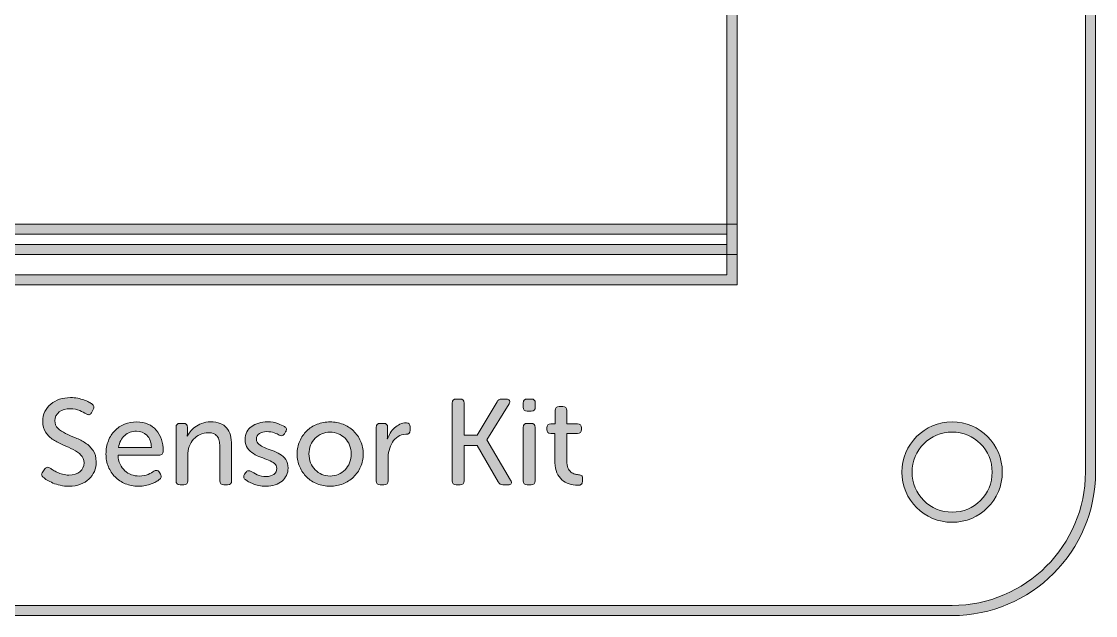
# Model space of a CAD drawing. Header units: inches. Extents: x 2.1 to 77.9, y -73.2 to -6.8.
# Drawn here: x 40.43 to 77.88, y -73.19 to -52.48 of the extents above; entities that cross this region are included whole.
import ezdxf

# ---------------------------------------------------------------- set-up
doc = ezdxf.new("R2010")
doc.units = ezdxf.units.IN
doc.header["$MEASUREMENT"] = 0
doc.layers.add('Calque 1', color=7, linetype='Continuous')

# ---------------------------------------------------------------- blocks, each defined once
blk = doc.blocks.new('block 2')
at = {"layer": 'Calque 1'}
h = blk.add_hatch(color=7, dxfattribs=at)
h.dxf.hatch_style = 2
h.paths.add_polyline_path([(65.382, -32.43), (14.618, -32.43), (14.618, -60.607), (65.382, -60.607)])
h.paths.add_polyline_path([(65.029, -32.782), (65.029, -60.254), (14.971, -60.254), (14.971, -32.782)])
at = {"layer": 'Calque 1', "lineweight": 0}
for points in [[(65.382, -32.43), (14.618, -32.43), (14.618, -60.607), (65.382, -60.607), (65.382, -32.43), (65.382, -32.43)], [(65.029, -32.782), (65.029, -60.254), (14.971, -60.254), (14.971, -32.782), (65.029, -32.782)]]:
    blk.add_lwpolyline(points, dxfattribs=at)
blk = doc.blocks.new('block 13')
at = {"layer": 'Calque 1'}
h = blk.add_hatch(color=7, dxfattribs=at)
h.dxf.hatch_style = 2
edge = h.paths.add_edge_path()
edge.add_spline(control_points=[(42.142, -65.594), (42.006, -65.594), (41.88, -65.614), (41.761, -65.653), (41.643, -65.692), (41.539, -65.748), (41.452, -65.82), (41.365, -65.892), (41.296, -65.979), (41.247, -66.08), (41.197, -66.182), (41.173, -66.296), (41.173, -66.424), (41.173, -66.579), (41.208, -66.707), (41.278, -66.809), (41.349, -66.91), (41.438, -66.996), (41.545, -67.065), (41.652, -67.134), (41.768, -67.195), (41.892, -67.247), (42.016, -67.299), (42.132, -67.353), (42.239, -67.408), (42.346, -67.463), (42.435, -67.526), (42.506, -67.596), (42.577, -67.666), (42.612, -67.757), (42.612, -67.867), (42.612, -67.997), (42.564, -68.101), (42.47, -68.178), (42.375, -68.256), (42.248, -68.295), (42.087, -68.295), (42.008, -68.295), (41.934, -68.285), (41.867, -68.267), (41.799, -68.249), (41.738, -68.227), (41.683, -68.202), (41.628, -68.176), (41.579, -68.15), (41.536, -68.123), (41.494, -68.096), (41.46, -68.073), (41.435, -68.053), (41.402, -68.033), (41.372, -68.023), (41.345, -68.023), (41.307, -68.023), (41.274, -68.041), (41.244, -68.079), (41.244, -68.079), (41.173, -68.18), (41.173, -68.18), (41.141, -68.223), (41.13, -68.259), (41.137, -68.29), (41.143, -68.321), (41.161, -68.35), (41.19, -68.375), (41.223, -68.403), (41.269, -68.435), (41.327, -68.47), (41.385, -68.505), (41.452, -68.539), (41.528, -68.572), (41.604, -68.604), (41.69, -68.631), (41.784, -68.652), (41.879, -68.673), (41.98, -68.684), (42.087, -68.684), (42.237, -68.684), (42.37, -68.661), (42.487, -68.616), (42.604, -68.571), (42.704, -68.511), (42.785, -68.434), (42.867, -68.358), (42.929, -68.268), (42.972, -68.165), (43.014, -68.062), (43.035, -67.952), (43.035, -67.833), (43.035, -67.672), (43, -67.54), (42.929, -67.437), (42.859, -67.334), (42.77, -67.248), (42.663, -67.177), (42.556, -67.106), (42.44, -67.046), (42.315, -66.997), (42.191, -66.948), (42.076, -66.897), (41.969, -66.844), (41.861, -66.792), (41.772, -66.733), (41.702, -66.665), (41.631, -66.597), (41.596, -66.51), (41.596, -66.402), (41.596, -66.273), (41.647, -66.17), (41.748, -66.095), (41.85, -66.02), (41.978, -65.983), (42.134, -65.983), (42.261, -65.983), (42.37, -66.004), (42.461, -66.045), (42.553, -66.086), (42.627, -66.123), (42.684, -66.157), (42.718, -66.178), (42.751, -66.189), (42.782, -66.189), (42.784, -66.189), (42.786, -66.189), (42.787, -66.189), (42.82, -66.187), (42.849, -66.164), (42.874, -66.119), (42.874, -66.119), (42.933, -66.013), (42.933, -66.013), (42.973, -65.934), (42.959, -65.87), (42.891, -65.822), (42.863, -65.8), (42.825, -65.775), (42.777, -65.748), (42.729, -65.721), (42.673, -65.697), (42.608, -65.674), (42.543, -65.651), (42.471, -65.633), (42.392, -65.617), (42.313, -65.602), (42.229, -65.594), (42.142, -65.594), (42.142, -65.594), (42.142, -65.594), (42.142, -65.594)], knot_values=[0, 0, 0, 0, 1, 1, 1, 2, 2, 2, 3, 3, 3, 4, 4, 4, 5, 5, 5, 6, 6, 6, 7, 7, 7, 8, 8, 8, 9, 9, 9, 10, 10, 10, 11, 11, 11, 12, 12, 12, 13, 13, 13, 14, 14, 14, 15, 15, 15, 16, 16, 16, 17, 17, 17, 18, 18, 18, 19, 19, 19, 20, 20, 20, 21, 21, 21, 22, 22, 22, 23, 23, 23, 24, 24, 24, 25, 25, 25, 26, 26, 26, 27, 27, 27, 28, 28, 28, 29, 29, 29, 30, 30, 30, 31, 31, 31, 32, 32, 32, 33, 33, 33, 34, 34, 34, 35, 35, 35, 36, 36, 36, 37, 37, 37, 38, 38, 38, 39, 39, 39, 40, 40, 40, 41, 41, 41, 42, 42, 42, 43, 43, 43, 44, 44, 44, 45, 45, 45, 46, 46, 46, 47, 47, 47, 48, 48, 48, 49, 49, 49, 49], degree=3, periodic=1)
at = {"layer": 'Calque 1', "lineweight": 0}
blk.add_open_spline([(42.142, -65.594), (42.006, -65.594), (41.88, -65.614), (41.761, -65.653), (41.643, -65.692), (41.539, -65.748), (41.452, -65.82), (41.365, -65.892), (41.296, -65.979), (41.247, -66.08), (41.197, -66.182), (41.173, -66.296), (41.173, -66.424), (41.173, -66.579), (41.208, -66.707), (41.278, -66.809), (41.349, -66.91), (41.438, -66.996), (41.545, -67.065), (41.652, -67.134), (41.768, -67.195), (41.892, -67.247), (42.016, -67.299), (42.132, -67.353), (42.239, -67.408), (42.346, -67.463), (42.435, -67.526), (42.506, -67.596), (42.577, -67.666), (42.612, -67.757), (42.612, -67.867), (42.612, -67.997), (42.564, -68.101), (42.47, -68.178), (42.375, -68.256), (42.248, -68.295), (42.087, -68.295), (42.008, -68.295), (41.934, -68.285), (41.867, -68.267), (41.799, -68.249), (41.738, -68.227), (41.683, -68.202), (41.628, -68.176), (41.579, -68.15), (41.536, -68.123), (41.494, -68.096), (41.46, -68.073), (41.435, -68.053), (41.402, -68.033), (41.372, -68.023), (41.345, -68.023), (41.307, -68.023), (41.274, -68.041), (41.244, -68.079), (41.244, -68.079), (41.173, -68.18), (41.173, -68.18), (41.141, -68.223), (41.13, -68.259), (41.137, -68.29), (41.143, -68.321), (41.161, -68.35), (41.19, -68.375), (41.223, -68.403), (41.269, -68.435), (41.327, -68.47), (41.385, -68.505), (41.452, -68.539), (41.528, -68.572), (41.604, -68.604), (41.69, -68.631), (41.784, -68.652), (41.879, -68.673), (41.98, -68.684), (42.087, -68.684), (42.237, -68.684), (42.37, -68.661), (42.487, -68.616), (42.604, -68.571), (42.704, -68.511), (42.785, -68.434), (42.867, -68.358), (42.929, -68.268), (42.972, -68.165), (43.014, -68.062), (43.035, -67.952), (43.035, -67.833), (43.035, -67.672), (43, -67.54), (42.929, -67.437), (42.859, -67.334), (42.77, -67.248), (42.663, -67.177), (42.556, -67.106), (42.44, -67.046), (42.315, -66.997), (42.191, -66.948), (42.076, -66.897), (41.969, -66.844), (41.861, -66.792), (41.772, -66.733), (41.702, -66.665), (41.631, -66.597), (41.596, -66.51), (41.596, -66.402), (41.596, -66.273), (41.647, -66.17), (41.748, -66.095), (41.85, -66.02), (41.978, -65.983), (42.134, -65.983), (42.261, -65.983), (42.37, -66.004), (42.461, -66.045), (42.553, -66.086), (42.627, -66.123), (42.684, -66.157), (42.718, -66.178), (42.751, -66.189), (42.782, -66.189), (42.784, -66.189), (42.786, -66.189), (42.787, -66.189), (42.82, -66.187), (42.849, -66.164), (42.874, -66.119), (42.874, -66.119), (42.933, -66.013), (42.933, -66.013), (42.973, -65.934), (42.959, -65.87), (42.891, -65.822), (42.863, -65.8), (42.825, -65.775), (42.777, -65.748), (42.729, -65.721), (42.673, -65.697), (42.608, -65.674), (42.543, -65.651), (42.471, -65.633), (42.392, -65.617), (42.313, -65.602), (42.229, -65.594), (42.142, -65.594), (42.142, -65.594), (42.142, -65.594), (42.142, -65.594)], degree=3, knots=[0, 0, 0, 0, 1, 1, 1, 2, 2, 2, 3, 3, 3, 4, 4, 4, 5, 5, 5, 6, 6, 6, 7, 7, 7, 8, 8, 8, 9, 9, 9, 10, 10, 10, 11, 11, 11, 12, 12, 12, 13, 13, 13, 14, 14, 14, 15, 15, 15, 16, 16, 16, 17, 17, 17, 18, 18, 18, 19, 19, 19, 20, 20, 20, 21, 21, 21, 22, 22, 22, 23, 23, 23, 24, 24, 24, 25, 25, 25, 26, 26, 26, 27, 27, 27, 28, 28, 28, 29, 29, 29, 30, 30, 30, 31, 31, 31, 32, 32, 32, 33, 33, 33, 34, 34, 34, 35, 35, 35, 36, 36, 36, 37, 37, 37, 38, 38, 38, 39, 39, 39, 40, 40, 40, 41, 41, 41, 42, 42, 42, 43, 43, 43, 44, 44, 44, 45, 45, 45, 46, 46, 46, 47, 47, 47, 48, 48, 48, 49, 49, 49, 49], dxfattribs=at)
blk = doc.blocks.new('block 14')
at = {"layer": 'Calque 1'}
h = blk.add_hatch(color=7, dxfattribs=at)
h.dxf.hatch_style = 2
edge = h.paths.add_edge_path()
edge.add_spline(control_points=[(44.449, -66.44), (44.297, -66.44), (44.155, -66.467), (44.024, -66.521), (43.893, -66.574), (43.78, -66.65), (43.685, -66.747), (43.59, -66.844), (43.516, -66.962), (43.461, -67.101), (43.406, -67.239), (43.378, -67.393), (43.378, -67.562), (43.378, -67.72), (43.406, -67.868), (43.461, -68.004), (43.516, -68.142), (43.594, -68.26), (43.693, -68.36), (43.794, -68.46), (43.913, -68.539), (44.051, -68.597), (44.19, -68.655), (44.344, -68.684), (44.513, -68.684), (44.597, -68.684), (44.677, -68.676), (44.752, -68.661), (44.827, -68.645), (44.894, -68.626), (44.955, -68.604), (45.016, -68.581), (45.07, -68.556), (45.118, -68.529), (45.166, -68.503), (45.206, -68.478), (45.237, -68.455), (45.273, -68.433), (45.295, -68.405), (45.302, -68.373), (45.309, -68.34), (45.302, -68.306), (45.279, -68.269), (45.279, -68.269), (45.241, -68.206), (45.241, -68.206), (45.214, -68.158), (45.179, -68.134), (45.136, -68.134), (45.11, -68.134), (45.082, -68.142), (45.05, -68.159), (45.002, -68.196), (44.935, -68.233), (44.847, -68.271), (44.76, -68.309), (44.657, -68.328), (44.538, -68.328), (44.442, -68.328), (44.351, -68.313), (44.265, -68.282), (44.179, -68.251), (44.102, -68.204), (44.035, -68.142), (43.967, -68.08), (43.912, -68.004), (43.869, -67.914), (43.827, -67.823), (43.803, -67.72), (43.797, -67.604), (43.797, -67.604), (45.228, -67.604), (45.228, -67.604), (45.271, -67.604), (45.305, -67.59), (45.332, -67.562), (45.359, -67.534), (45.372, -67.5), (45.372, -67.46), (45.372, -67.311), (45.352, -67.174), (45.311, -67.05), (45.27, -66.926), (45.211, -66.819), (45.133, -66.728), (45.055, -66.638), (44.958, -66.567), (44.843, -66.517), (44.727, -66.466), (44.596, -66.44), (44.449, -66.44), (44.449, -66.44), (44.449, -66.44), (44.449, -66.44)], knot_values=[0, 0, 0, 0, 1, 1, 1, 2, 2, 2, 3, 3, 3, 4, 4, 4, 5, 5, 5, 6, 6, 6, 7, 7, 7, 8, 8, 8, 9, 9, 9, 10, 10, 10, 11, 11, 11, 12, 12, 12, 13, 13, 13, 14, 14, 14, 15, 15, 15, 16, 16, 16, 17, 17, 17, 18, 18, 18, 19, 19, 19, 20, 20, 20, 21, 21, 21, 22, 22, 22, 23, 23, 23, 24, 24, 24, 25, 25, 25, 26, 26, 26, 27, 27, 27, 28, 28, 28, 29, 29, 29, 30, 30, 30, 31, 31, 31, 31], degree=3, periodic=1)
edge = h.paths.add_edge_path()
edge.add_spline(control_points=[(43.814, -67.334), (43.845, -67.153), (43.918, -67.013), (44.032, -66.912), (44.146, -66.812), (44.283, -66.762), (44.441, -66.762), (44.582, -66.762), (44.703, -66.81), (44.803, -66.906), (44.903, -67.002), (44.956, -67.145), (44.962, -67.334), (44.962, -67.334), (43.814, -67.334), (43.814, -67.334), (43.814, -67.334), (43.814, -67.334), (43.814, -67.334)], knot_values=[0, 0, 0, 0, 1, 1, 1, 2, 2, 2, 3, 3, 3, 4, 4, 4, 5, 5, 5, 6, 6, 6, 6], degree=3, periodic=1)
at = {"layer": 'Calque 1', "lineweight": 0}
for points, knots in [([(44.449, -66.44), (44.297, -66.44), (44.155, -66.467), (44.024, -66.521), (43.893, -66.574), (43.78, -66.65), (43.685, -66.747), (43.59, -66.844), (43.516, -66.962), (43.461, -67.101), (43.406, -67.239), (43.378, -67.393), (43.378, -67.562), (43.378, -67.72), (43.406, -67.868), (43.461, -68.004), (43.516, -68.142), (43.594, -68.26), (43.693, -68.36), (43.794, -68.46), (43.913, -68.539), (44.051, -68.597), (44.19, -68.655), (44.344, -68.684), (44.513, -68.684), (44.597, -68.684), (44.677, -68.676), (44.752, -68.661), (44.827, -68.645), (44.894, -68.626), (44.955, -68.604), (45.016, -68.581), (45.07, -68.556), (45.118, -68.529), (45.166, -68.503), (45.206, -68.478), (45.237, -68.455), (45.273, -68.433), (45.295, -68.405), (45.302, -68.373), (45.309, -68.34), (45.302, -68.306), (45.279, -68.269), (45.279, -68.269), (45.241, -68.206), (45.241, -68.206), (45.214, -68.158), (45.179, -68.134), (45.136, -68.134), (45.11, -68.134), (45.082, -68.142), (45.05, -68.159), (45.002, -68.196), (44.935, -68.233), (44.847, -68.271), (44.76, -68.309), (44.657, -68.328), (44.538, -68.328), (44.442, -68.328), (44.351, -68.313), (44.265, -68.282), (44.179, -68.251), (44.102, -68.204), (44.035, -68.142), (43.967, -68.08), (43.912, -68.004), (43.869, -67.914), (43.827, -67.823), (43.803, -67.72), (43.797, -67.604), (43.797, -67.604), (45.228, -67.604), (45.228, -67.604), (45.271, -67.604), (45.305, -67.59), (45.332, -67.562), (45.359, -67.534), (45.372, -67.5), (45.372, -67.46), (45.372, -67.311), (45.352, -67.174), (45.311, -67.05), (45.27, -66.926), (45.211, -66.819), (45.133, -66.728), (45.055, -66.638), (44.958, -66.567), (44.843, -66.517), (44.727, -66.466), (44.596, -66.44), (44.449, -66.44), (44.449, -66.44), (44.449, -66.44), (44.449, -66.44)], [0, 0, 0, 0, 1, 1, 1, 2, 2, 2, 3, 3, 3, 4, 4, 4, 5, 5, 5, 6, 6, 6, 7, 7, 7, 8, 8, 8, 9, 9, 9, 10, 10, 10, 11, 11, 11, 12, 12, 12, 13, 13, 13, 14, 14, 14, 15, 15, 15, 16, 16, 16, 17, 17, 17, 18, 18, 18, 19, 19, 19, 20, 20, 20, 21, 21, 21, 22, 22, 22, 23, 23, 23, 24, 24, 24, 25, 25, 25, 26, 26, 26, 27, 27, 27, 28, 28, 28, 29, 29, 29, 30, 30, 30, 31, 31, 31, 31]), ([(43.814, -67.334), (43.845, -67.153), (43.918, -67.013), (44.032, -66.912), (44.146, -66.812), (44.283, -66.762), (44.441, -66.762), (44.582, -66.762), (44.703, -66.81), (44.803, -66.906), (44.903, -67.002), (44.956, -67.145), (44.962, -67.334), (44.962, -67.334), (43.814, -67.334), (43.814, -67.334), (43.814, -67.334), (43.814, -67.334), (43.814, -67.334)], [0, 0, 0, 0, 1, 1, 1, 2, 2, 2, 3, 3, 3, 4, 4, 4, 5, 5, 5, 6, 6, 6, 6])]:
    blk.add_open_spline(points, degree=3, knots=knots, dxfattribs=at)
blk = doc.blocks.new('block 15')
at = {"layer": 'Calque 1'}
h = blk.add_hatch(color=7, dxfattribs=at)
h.dxf.hatch_style = 2
edge = h.paths.add_edge_path()
edge.add_spline(control_points=[(47.027, -66.44), (46.908, -66.44), (46.804, -66.458), (46.714, -66.493), (46.624, -66.529), (46.544, -66.572), (46.477, -66.622), (46.409, -66.673), (46.353, -66.728), (46.309, -66.787), (46.266, -66.847), (46.234, -66.899), (46.214, -66.944), (46.214, -66.944), (46.206, -66.944), (46.206, -66.944), (46.206, -66.93), (46.207, -66.917), (46.21, -66.906), (46.216, -66.878), (46.218, -66.85), (46.218, -66.821), (46.218, -66.821), (46.218, -66.631), (46.218, -66.631), (46.218, -66.538), (46.172, -66.491), (46.079, -66.491), (46.079, -66.491), (45.96, -66.491), (45.96, -66.491), (45.867, -66.491), (45.82, -66.538), (45.82, -66.631), (45.82, -66.631), (45.82, -68.493), (45.82, -68.493), (45.82, -68.587), (45.867, -68.633), (45.96, -68.633), (45.96, -68.633), (46.092, -68.633), (46.092, -68.633), (46.185, -68.633), (46.231, -68.587), (46.231, -68.493), (46.231, -68.493), (46.231, -67.609), (46.231, -67.609), (46.231, -67.499), (46.249, -67.395), (46.284, -67.298), (46.319, -67.2), (46.369, -67.116), (46.432, -67.046), (46.496, -66.975), (46.571, -66.919), (46.659, -66.879), (46.746, -66.838), (46.842, -66.817), (46.947, -66.817), (47.031, -66.817), (47.1, -66.831), (47.154, -66.859), (47.207, -66.888), (47.248, -66.926), (47.277, -66.974), (47.305, -67.022), (47.324, -67.078), (47.334, -67.143), (47.344, -67.208), (47.349, -67.279), (47.349, -67.355), (47.349, -67.355), (47.349, -68.493), (47.349, -68.493), (47.349, -68.587), (47.395, -68.633), (47.489, -68.633), (47.489, -68.633), (47.62, -68.633), (47.62, -68.633), (47.713, -68.633), (47.759, -68.587), (47.759, -68.493), (47.759, -68.493), (47.759, -67.262), (47.759, -67.262), (47.759, -66.988), (47.701, -66.782), (47.584, -66.646), (47.467, -66.509), (47.281, -66.44), (47.027, -66.44), (47.027, -66.44), (47.027, -66.44), (47.027, -66.44)], knot_values=[0, 0, 0, 0, 1, 1, 1, 2, 2, 2, 3, 3, 3, 4, 4, 4, 5, 5, 5, 6, 6, 6, 7, 7, 7, 8, 8, 8, 9, 9, 9, 10, 10, 10, 11, 11, 11, 12, 12, 12, 13, 13, 13, 14, 14, 14, 15, 15, 15, 16, 16, 16, 17, 17, 17, 18, 18, 18, 19, 19, 19, 20, 20, 20, 21, 21, 21, 22, 22, 22, 23, 23, 23, 24, 24, 24, 25, 25, 25, 26, 26, 26, 27, 27, 27, 28, 28, 28, 29, 29, 29, 30, 30, 30, 31, 31, 31, 32, 32, 32, 32], degree=3, periodic=1)
at = {"layer": 'Calque 1', "lineweight": 0}
blk.add_open_spline([(47.027, -66.44), (46.908, -66.44), (46.804, -66.458), (46.714, -66.493), (46.624, -66.529), (46.544, -66.572), (46.477, -66.622), (46.409, -66.673), (46.353, -66.728), (46.309, -66.787), (46.266, -66.847), (46.234, -66.899), (46.214, -66.944), (46.214, -66.944), (46.206, -66.944), (46.206, -66.944), (46.206, -66.93), (46.207, -66.917), (46.21, -66.906), (46.216, -66.878), (46.218, -66.85), (46.218, -66.821), (46.218, -66.821), (46.218, -66.631), (46.218, -66.631), (46.218, -66.538), (46.172, -66.491), (46.079, -66.491), (46.079, -66.491), (45.96, -66.491), (45.96, -66.491), (45.867, -66.491), (45.82, -66.538), (45.82, -66.631), (45.82, -66.631), (45.82, -68.493), (45.82, -68.493), (45.82, -68.587), (45.867, -68.633), (45.96, -68.633), (45.96, -68.633), (46.092, -68.633), (46.092, -68.633), (46.185, -68.633), (46.231, -68.587), (46.231, -68.493), (46.231, -68.493), (46.231, -67.609), (46.231, -67.609), (46.231, -67.499), (46.249, -67.395), (46.284, -67.298), (46.319, -67.2), (46.369, -67.116), (46.432, -67.046), (46.496, -66.975), (46.571, -66.919), (46.659, -66.879), (46.746, -66.838), (46.842, -66.817), (46.947, -66.817), (47.031, -66.817), (47.1, -66.831), (47.154, -66.859), (47.207, -66.888), (47.248, -66.926), (47.277, -66.974), (47.305, -67.022), (47.324, -67.078), (47.334, -67.143), (47.344, -67.208), (47.349, -67.279), (47.349, -67.355), (47.349, -67.355), (47.349, -68.493), (47.349, -68.493), (47.349, -68.587), (47.395, -68.633), (47.489, -68.633), (47.489, -68.633), (47.62, -68.633), (47.62, -68.633), (47.713, -68.633), (47.759, -68.587), (47.759, -68.493), (47.759, -68.493), (47.759, -67.262), (47.759, -67.262), (47.759, -66.988), (47.701, -66.782), (47.584, -66.646), (47.467, -66.509), (47.281, -66.44), (47.027, -66.44), (47.027, -66.44), (47.027, -66.44), (47.027, -66.44)], degree=3, knots=[0, 0, 0, 0, 1, 1, 1, 2, 2, 2, 3, 3, 3, 4, 4, 4, 5, 5, 5, 6, 6, 6, 7, 7, 7, 8, 8, 8, 9, 9, 9, 10, 10, 10, 11, 11, 11, 12, 12, 12, 13, 13, 13, 14, 14, 14, 15, 15, 15, 16, 16, 16, 17, 17, 17, 18, 18, 18, 19, 19, 19, 20, 20, 20, 21, 21, 21, 22, 22, 22, 23, 23, 23, 24, 24, 24, 25, 25, 25, 26, 26, 26, 27, 27, 27, 28, 28, 28, 29, 29, 29, 30, 30, 30, 31, 31, 31, 32, 32, 32, 32], dxfattribs=at)
blk = doc.blocks.new('block 16')
at = {"layer": 'Calque 1'}
h = blk.add_hatch(color=7, dxfattribs=at)
h.dxf.hatch_style = 2
edge = h.paths.add_edge_path()
edge.add_spline(control_points=[(49.004, -66.44), (48.9, -66.44), (48.8, -66.454), (48.706, -66.481), (48.611, -66.508), (48.529, -66.546), (48.458, -66.597), (48.388, -66.648), (48.332, -66.712), (48.291, -66.79), (48.25, -66.867), (48.23, -66.957), (48.23, -67.058), (48.23, -67.18), (48.257, -67.279), (48.312, -67.355), (48.367, -67.431), (48.436, -67.495), (48.517, -67.547), (48.599, -67.6), (48.687, -67.642), (48.782, -67.674), (48.877, -67.707), (48.965, -67.741), (49.046, -67.776), (49.128, -67.811), (49.197, -67.85), (49.252, -67.892), (49.307, -67.935), (49.334, -67.991), (49.334, -68.062), (49.334, -68.152), (49.301, -68.222), (49.233, -68.271), (49.165, -68.321), (49.077, -68.345), (48.97, -68.345), (48.844, -68.345), (48.736, -68.324), (48.649, -68.282), (48.561, -68.239), (48.494, -68.203), (48.446, -68.172), (48.408, -68.152), (48.375, -68.142), (48.348, -68.142), (48.344, -68.142), (48.341, -68.142), (48.337, -68.142), (48.308, -68.145), (48.279, -68.165), (48.251, -68.202), (48.251, -68.202), (48.208, -68.261), (48.208, -68.261), (48.186, -68.297), (48.176, -68.333), (48.179, -68.367), (48.181, -68.4), (48.201, -68.429), (48.238, -68.451), (48.266, -68.474), (48.304, -68.498), (48.35, -68.525), (48.397, -68.552), (48.45, -68.577), (48.509, -68.601), (48.568, -68.626), (48.635, -68.645), (48.71, -68.661), (48.785, -68.676), (48.867, -68.684), (48.958, -68.684), (49.073, -68.684), (49.178, -68.668), (49.273, -68.637), (49.368, -68.606), (49.449, -68.563), (49.516, -68.506), (49.584, -68.45), (49.636, -68.383), (49.673, -68.305), (49.71, -68.227), (49.728, -68.144), (49.728, -68.053), (49.728, -67.932), (49.701, -67.833), (49.646, -67.755), (49.59, -67.677), (49.522, -67.614), (49.44, -67.564), (49.358, -67.515), (49.27, -67.473), (49.176, -67.439), (49.081, -67.405), (48.993, -67.372), (48.911, -67.338), (48.829, -67.304), (48.761, -67.265), (48.706, -67.221), (48.651, -67.178), (48.623, -67.12), (48.623, -67.05), (48.623, -66.96), (48.658, -66.892), (48.727, -66.847), (48.796, -66.802), (48.881, -66.779), (48.983, -66.779), (49.085, -66.779), (49.172, -66.793), (49.244, -66.821), (49.316, -66.85), (49.374, -66.876), (49.419, -66.902), (49.45, -66.916), (49.477, -66.923), (49.502, -66.923), (49.546, -66.923), (49.58, -66.9), (49.605, -66.855), (49.605, -66.855), (49.643, -66.792), (49.643, -66.792), (49.666, -66.752), (49.674, -66.716), (49.667, -66.684), (49.66, -66.651), (49.636, -66.625), (49.597, -66.605), (49.546, -66.574), (49.472, -66.539), (49.375, -66.5), (49.277, -66.46), (49.154, -66.44), (49.004, -66.44), (49.004, -66.44), (49.004, -66.44), (49.004, -66.44)], knot_values=[0, 0, 0, 0, 1, 1, 1, 2, 2, 2, 3, 3, 3, 4, 4, 4, 5, 5, 5, 6, 6, 6, 7, 7, 7, 8, 8, 8, 9, 9, 9, 10, 10, 10, 11, 11, 11, 12, 12, 12, 13, 13, 13, 14, 14, 14, 15, 15, 15, 16, 16, 16, 17, 17, 17, 18, 18, 18, 19, 19, 19, 20, 20, 20, 21, 21, 21, 22, 22, 22, 23, 23, 23, 24, 24, 24, 25, 25, 25, 26, 26, 26, 27, 27, 27, 28, 28, 28, 29, 29, 29, 30, 30, 30, 31, 31, 31, 32, 32, 32, 33, 33, 33, 34, 34, 34, 35, 35, 35, 36, 36, 36, 37, 37, 37, 38, 38, 38, 39, 39, 39, 40, 40, 40, 41, 41, 41, 42, 42, 42, 43, 43, 43, 44, 44, 44, 45, 45, 45, 46, 46, 46, 46], degree=3, periodic=1)
at = {"layer": 'Calque 1', "lineweight": 0}
blk.add_open_spline([(49.004, -66.44), (48.9, -66.44), (48.8, -66.454), (48.706, -66.481), (48.611, -66.508), (48.529, -66.546), (48.458, -66.597), (48.388, -66.648), (48.332, -66.712), (48.291, -66.79), (48.25, -66.867), (48.23, -66.957), (48.23, -67.058), (48.23, -67.18), (48.257, -67.279), (48.312, -67.355), (48.367, -67.431), (48.436, -67.495), (48.517, -67.547), (48.599, -67.6), (48.687, -67.642), (48.782, -67.674), (48.877, -67.707), (48.965, -67.741), (49.046, -67.776), (49.128, -67.811), (49.197, -67.85), (49.252, -67.892), (49.307, -67.935), (49.334, -67.991), (49.334, -68.062), (49.334, -68.152), (49.301, -68.222), (49.233, -68.271), (49.165, -68.321), (49.077, -68.345), (48.97, -68.345), (48.844, -68.345), (48.736, -68.324), (48.649, -68.282), (48.561, -68.239), (48.494, -68.203), (48.446, -68.172), (48.408, -68.152), (48.375, -68.142), (48.348, -68.142), (48.344, -68.142), (48.341, -68.142), (48.337, -68.142), (48.308, -68.145), (48.279, -68.165), (48.251, -68.202), (48.251, -68.202), (48.208, -68.261), (48.208, -68.261), (48.186, -68.297), (48.176, -68.333), (48.179, -68.367), (48.181, -68.4), (48.201, -68.429), (48.238, -68.451), (48.266, -68.474), (48.304, -68.498), (48.35, -68.525), (48.397, -68.552), (48.45, -68.577), (48.509, -68.601), (48.568, -68.626), (48.635, -68.645), (48.71, -68.661), (48.785, -68.676), (48.867, -68.684), (48.958, -68.684), (49.073, -68.684), (49.178, -68.668), (49.273, -68.637), (49.368, -68.606), (49.449, -68.563), (49.516, -68.506), (49.584, -68.45), (49.636, -68.383), (49.673, -68.305), (49.71, -68.227), (49.728, -68.144), (49.728, -68.053), (49.728, -67.932), (49.701, -67.833), (49.646, -67.755), (49.59, -67.677), (49.522, -67.614), (49.44, -67.564), (49.358, -67.515), (49.27, -67.473), (49.176, -67.439), (49.081, -67.405), (48.993, -67.372), (48.911, -67.338), (48.829, -67.304), (48.761, -67.265), (48.706, -67.221), (48.651, -67.178), (48.623, -67.12), (48.623, -67.05), (48.623, -66.96), (48.658, -66.892), (48.727, -66.847), (48.796, -66.802), (48.881, -66.779), (48.983, -66.779), (49.085, -66.779), (49.172, -66.793), (49.244, -66.821), (49.316, -66.85), (49.374, -66.876), (49.419, -66.902), (49.45, -66.916), (49.477, -66.923), (49.502, -66.923), (49.546, -66.923), (49.58, -66.9), (49.605, -66.855), (49.605, -66.855), (49.643, -66.792), (49.643, -66.792), (49.666, -66.752), (49.674, -66.716), (49.667, -66.684), (49.66, -66.651), (49.636, -66.625), (49.597, -66.605), (49.546, -66.574), (49.472, -66.539), (49.375, -66.5), (49.277, -66.46), (49.154, -66.44), (49.004, -66.44), (49.004, -66.44), (49.004, -66.44), (49.004, -66.44)], degree=3, knots=[0, 0, 0, 0, 1, 1, 1, 2, 2, 2, 3, 3, 3, 4, 4, 4, 5, 5, 5, 6, 6, 6, 7, 7, 7, 8, 8, 8, 9, 9, 9, 10, 10, 10, 11, 11, 11, 12, 12, 12, 13, 13, 13, 14, 14, 14, 15, 15, 15, 16, 16, 16, 17, 17, 17, 18, 18, 18, 19, 19, 19, 20, 20, 20, 21, 21, 21, 22, 22, 22, 23, 23, 23, 24, 24, 24, 25, 25, 25, 26, 26, 26, 27, 27, 27, 28, 28, 28, 29, 29, 29, 30, 30, 30, 31, 31, 31, 32, 32, 32, 33, 33, 33, 34, 34, 34, 35, 35, 35, 36, 36, 36, 37, 37, 37, 38, 38, 38, 39, 39, 39, 40, 40, 40, 41, 41, 41, 42, 42, 42, 43, 43, 43, 44, 44, 44, 45, 45, 45, 46, 46, 46, 46], dxfattribs=at)
blk = doc.blocks.new('block 17')
at = {"layer": 'Calque 1'}
h = blk.add_hatch(color=7, dxfattribs=at)
h.dxf.hatch_style = 2
edge = h.paths.add_edge_path()
edge.add_spline(control_points=[(51.193, -66.44), (51.032, -66.44), (50.882, -66.468), (50.742, -66.523), (50.602, -66.578), (50.481, -66.656), (50.378, -66.756), (50.275, -66.856), (50.193, -66.974), (50.132, -67.111), (50.072, -67.248), (50.041, -67.397), (50.041, -67.558), (50.041, -67.722), (50.072, -67.872), (50.132, -68.009), (50.193, -68.146), (50.275, -68.264), (50.378, -68.364), (50.481, -68.465), (50.602, -68.543), (50.742, -68.599), (50.882, -68.656), (51.032, -68.684), (51.193, -68.684), (51.354, -68.684), (51.504, -68.656), (51.644, -68.599), (51.783, -68.543), (51.905, -68.465), (52.01, -68.364), (52.114, -68.264), (52.197, -68.146), (52.257, -68.009), (52.318, -67.872), (52.349, -67.722), (52.349, -67.558), (52.349, -67.397), (52.318, -67.248), (52.257, -67.111), (52.197, -66.974), (52.114, -66.856), (52.01, -66.756), (51.905, -66.656), (51.783, -66.578), (51.644, -66.523), (51.504, -66.468), (51.354, -66.44), (51.193, -66.44), (51.193, -66.44), (51.193, -66.44), (51.193, -66.44)], knot_values=[0, 0, 0, 0, 1, 1, 1, 2, 2, 2, 3, 3, 3, 4, 4, 4, 5, 5, 5, 6, 6, 6, 7, 7, 7, 8, 8, 8, 9, 9, 9, 10, 10, 10, 11, 11, 11, 12, 12, 12, 13, 13, 13, 14, 14, 14, 15, 15, 15, 16, 16, 16, 17, 17, 17, 17], degree=3, periodic=1)
edge = h.paths.add_edge_path()
edge.add_spline(control_points=[(51.193, -68.328), (51.091, -68.328), (50.996, -68.309), (50.907, -68.271), (50.818, -68.233), (50.74, -68.18), (50.674, -68.113), (50.608, -68.045), (50.555, -67.964), (50.515, -67.869), (50.476, -67.775), (50.456, -67.671), (50.456, -67.558), (50.456, -67.448), (50.476, -67.346), (50.515, -67.253), (50.555, -67.16), (50.608, -67.079), (50.674, -67.012), (50.74, -66.944), (50.818, -66.891), (50.907, -66.853), (50.996, -66.815), (51.091, -66.796), (51.193, -66.796), (51.294, -66.796), (51.389, -66.815), (51.478, -66.853), (51.567, -66.891), (51.646, -66.944), (51.713, -67.012), (51.781, -67.079), (51.834, -67.16), (51.872, -67.253), (51.91, -67.346), (51.929, -67.448), (51.929, -67.558), (51.929, -67.671), (51.91, -67.775), (51.872, -67.869), (51.834, -67.964), (51.781, -68.045), (51.713, -68.113), (51.646, -68.18), (51.567, -68.233), (51.478, -68.271), (51.389, -68.309), (51.294, -68.328), (51.193, -68.328), (51.193, -68.328), (51.193, -68.328), (51.193, -68.328)], knot_values=[0, 0, 0, 0, 1, 1, 1, 2, 2, 2, 3, 3, 3, 4, 4, 4, 5, 5, 5, 6, 6, 6, 7, 7, 7, 8, 8, 8, 9, 9, 9, 10, 10, 10, 11, 11, 11, 12, 12, 12, 13, 13, 13, 14, 14, 14, 15, 15, 15, 16, 16, 16, 17, 17, 17, 17], degree=3, periodic=1)
at = {"layer": 'Calque 1', "lineweight": 0}
for points in [[(51.193, -66.44), (51.032, -66.44), (50.882, -66.468), (50.742, -66.523), (50.602, -66.578), (50.481, -66.656), (50.378, -66.756), (50.275, -66.856), (50.193, -66.974), (50.132, -67.111), (50.072, -67.248), (50.041, -67.397), (50.041, -67.558), (50.041, -67.722), (50.072, -67.872), (50.132, -68.009), (50.193, -68.146), (50.275, -68.264), (50.378, -68.364), (50.481, -68.465), (50.602, -68.543), (50.742, -68.599), (50.882, -68.656), (51.032, -68.684), (51.193, -68.684), (51.354, -68.684), (51.504, -68.656), (51.644, -68.599), (51.783, -68.543), (51.905, -68.465), (52.01, -68.364), (52.114, -68.264), (52.197, -68.146), (52.257, -68.009), (52.318, -67.872), (52.349, -67.722), (52.349, -67.558), (52.349, -67.397), (52.318, -67.248), (52.257, -67.111), (52.197, -66.974), (52.114, -66.856), (52.01, -66.756), (51.905, -66.656), (51.783, -66.578), (51.644, -66.523), (51.504, -66.468), (51.354, -66.44), (51.193, -66.44), (51.193, -66.44), (51.193, -66.44), (51.193, -66.44)], [(51.193, -68.328), (51.091, -68.328), (50.996, -68.309), (50.907, -68.271), (50.818, -68.233), (50.74, -68.18), (50.674, -68.113), (50.608, -68.045), (50.555, -67.964), (50.515, -67.869), (50.476, -67.775), (50.456, -67.671), (50.456, -67.558), (50.456, -67.448), (50.476, -67.346), (50.515, -67.253), (50.555, -67.16), (50.608, -67.079), (50.674, -67.012), (50.74, -66.944), (50.818, -66.891), (50.907, -66.853), (50.996, -66.815), (51.091, -66.796), (51.193, -66.796), (51.294, -66.796), (51.389, -66.815), (51.478, -66.853), (51.567, -66.891), (51.646, -66.944), (51.713, -67.012), (51.781, -67.079), (51.834, -67.16), (51.872, -67.253), (51.91, -67.346), (51.929, -67.448), (51.929, -67.558), (51.929, -67.671), (51.91, -67.775), (51.872, -67.869), (51.834, -67.964), (51.781, -68.045), (51.713, -68.113), (51.646, -68.18), (51.567, -68.233), (51.478, -68.271), (51.389, -68.309), (51.294, -68.328), (51.193, -68.328), (51.193, -68.328), (51.193, -68.328), (51.193, -68.328)]]:
    blk.add_open_spline(points, degree=3, knots=[0, 0, 0, 0, 1, 1, 1, 2, 2, 2, 3, 3, 3, 4, 4, 4, 5, 5, 5, 6, 6, 6, 7, 7, 7, 8, 8, 8, 9, 9, 9, 10, 10, 10, 11, 11, 11, 12, 12, 12, 13, 13, 13, 14, 14, 14, 15, 15, 15, 16, 16, 16, 17, 17, 17, 17], dxfattribs=at)
blk = doc.blocks.new('block 18')
at = {"layer": 'Calque 1'}
h = blk.add_hatch(color=7, dxfattribs=at)
h.dxf.hatch_style = 2
edge = h.paths.add_edge_path()
edge.add_spline(control_points=[(53.851, -66.474), (53.769, -66.474), (53.694, -66.49), (53.625, -66.523), (53.555, -66.555), (53.493, -66.598), (53.436, -66.65), (53.38, -66.702), (53.331, -66.762), (53.29, -66.83), (53.249, -66.898), (53.217, -66.967), (53.195, -67.037), (53.195, -67.037), (53.186, -67.037), (53.186, -67.037), (53.186, -67.023), (53.188, -67.007), (53.191, -66.991), (53.194, -66.976), (53.196, -66.96), (53.197, -66.94), (53.198, -66.92), (53.199, -66.899), (53.199, -66.876), (53.199, -66.876), (53.199, -66.631), (53.199, -66.631), (53.199, -66.538), (53.153, -66.491), (53.06, -66.491), (53.06, -66.491), (52.941, -66.491), (52.941, -66.491), (52.848, -66.491), (52.801, -66.538), (52.801, -66.631), (52.801, -66.631), (52.801, -68.493), (52.801, -68.493), (52.801, -68.587), (52.848, -68.633), (52.941, -68.633), (52.941, -68.633), (53.072, -68.633), (53.072, -68.633), (53.165, -68.633), (53.212, -68.587), (53.212, -68.493), (53.212, -68.493), (53.212, -67.748), (53.212, -67.748), (53.212, -67.644), (53.225, -67.539), (53.25, -67.433), (53.275, -67.327), (53.314, -67.233), (53.367, -67.151), (53.419, -67.07), (53.483, -67.003), (53.561, -66.951), (53.639, -66.898), (53.73, -66.872), (53.834, -66.872), (53.936, -66.872), (53.987, -66.826), (53.987, -66.733), (53.987, -66.733), (53.987, -66.614), (53.987, -66.614), (53.987, -66.521), (53.942, -66.474), (53.851, -66.474), (53.851, -66.474), (53.851, -66.474), (53.851, -66.474)], knot_values=[0, 0, 0, 0, 1, 1, 1, 2, 2, 2, 3, 3, 3, 4, 4, 4, 5, 5, 5, 6, 6, 6, 7, 7, 7, 8, 8, 8, 9, 9, 9, 10, 10, 10, 11, 11, 11, 12, 12, 12, 13, 13, 13, 14, 14, 14, 15, 15, 15, 16, 16, 16, 17, 17, 17, 18, 18, 18, 19, 19, 19, 20, 20, 20, 21, 21, 21, 22, 22, 22, 23, 23, 23, 24, 24, 24, 25, 25, 25, 25], degree=3, periodic=1)
at = {"layer": 'Calque 1', "lineweight": 0}
blk.add_open_spline([(53.851, -66.474), (53.769, -66.474), (53.694, -66.49), (53.625, -66.523), (53.555, -66.555), (53.493, -66.598), (53.436, -66.65), (53.38, -66.702), (53.331, -66.762), (53.29, -66.83), (53.249, -66.898), (53.217, -66.967), (53.195, -67.037), (53.195, -67.037), (53.186, -67.037), (53.186, -67.037), (53.186, -67.023), (53.188, -67.007), (53.191, -66.991), (53.194, -66.976), (53.196, -66.96), (53.197, -66.94), (53.198, -66.92), (53.199, -66.899), (53.199, -66.876), (53.199, -66.876), (53.199, -66.631), (53.199, -66.631), (53.199, -66.538), (53.153, -66.491), (53.06, -66.491), (53.06, -66.491), (52.941, -66.491), (52.941, -66.491), (52.848, -66.491), (52.801, -66.538), (52.801, -66.631), (52.801, -66.631), (52.801, -68.493), (52.801, -68.493), (52.801, -68.587), (52.848, -68.633), (52.941, -68.633), (52.941, -68.633), (53.072, -68.633), (53.072, -68.633), (53.165, -68.633), (53.212, -68.587), (53.212, -68.493), (53.212, -68.493), (53.212, -67.748), (53.212, -67.748), (53.212, -67.644), (53.225, -67.539), (53.25, -67.433), (53.275, -67.327), (53.314, -67.233), (53.367, -67.151), (53.419, -67.07), (53.483, -67.003), (53.561, -66.951), (53.639, -66.898), (53.73, -66.872), (53.834, -66.872), (53.936, -66.872), (53.987, -66.826), (53.987, -66.733), (53.987, -66.733), (53.987, -66.614), (53.987, -66.614), (53.987, -66.521), (53.942, -66.474), (53.851, -66.474), (53.851, -66.474), (53.851, -66.474), (53.851, -66.474)], degree=3, knots=[0, 0, 0, 0, 1, 1, 1, 2, 2, 2, 3, 3, 3, 4, 4, 4, 5, 5, 5, 6, 6, 6, 7, 7, 7, 8, 8, 8, 9, 9, 9, 10, 10, 10, 11, 11, 11, 12, 12, 12, 13, 13, 13, 14, 14, 14, 15, 15, 15, 16, 16, 16, 17, 17, 17, 18, 18, 18, 19, 19, 19, 20, 20, 20, 21, 21, 21, 22, 22, 22, 23, 23, 23, 24, 24, 24, 25, 25, 25, 25], dxfattribs=at)
blk = doc.blocks.new('block 19')
at = {"layer": 'Calque 1'}
h = blk.add_hatch(color=7, dxfattribs=at)
h.dxf.hatch_style = 2
edge = h.paths.add_edge_path()
edge.add_spline(control_points=[(57.335, -65.645), (57.335, -65.645), (57.178, -65.645), (57.178, -65.645), (57.102, -65.645), (57.047, -65.676), (57.013, -65.738), (57.013, -65.738), (56.315, -66.902), (56.315, -66.902), (56.315, -66.902), (55.866, -66.902), (55.866, -66.902), (55.866, -66.902), (55.866, -65.784), (55.866, -65.784), (55.866, -65.691), (55.82, -65.645), (55.726, -65.645), (55.726, -65.645), (55.591, -65.645), (55.591, -65.645), (55.498, -65.645), (55.451, -65.691), (55.451, -65.784), (55.451, -65.784), (55.451, -68.493), (55.451, -68.493), (55.451, -68.587), (55.498, -68.633), (55.591, -68.633), (55.591, -68.633), (55.726, -68.633), (55.726, -68.633), (55.82, -68.633), (55.866, -68.587), (55.866, -68.493), (55.866, -68.493), (55.866, -67.262), (55.866, -67.262), (55.866, -67.262), (56.315, -67.262), (56.315, -67.262), (56.315, -67.262), (57.056, -68.536), (57.056, -68.536), (57.092, -68.601), (57.147, -68.633), (57.221, -68.633), (57.221, -68.633), (57.394, -68.633), (57.394, -68.633), (57.451, -68.633), (57.488, -68.618), (57.507, -68.587), (57.525, -68.556), (57.518, -68.516), (57.487, -68.468), (57.487, -68.468), (56.658, -67.071), (56.658, -67.071), (56.658, -67.071), (56.658, -67.063), (56.658, -67.063), (56.658, -67.063), (57.432, -65.814), (57.432, -65.814), (57.46, -65.766), (57.466, -65.726), (57.447, -65.693), (57.429, -65.661), (57.392, -65.645), (57.335, -65.645), (57.335, -65.645), (57.335, -65.645), (57.335, -65.645)], knot_values=[0, 0, 0, 0, 1, 1, 1, 2, 2, 2, 3, 3, 3, 4, 4, 4, 5, 5, 5, 6, 6, 6, 7, 7, 7, 8, 8, 8, 9, 9, 9, 10, 10, 10, 11, 11, 11, 12, 12, 12, 13, 13, 13, 14, 14, 14, 15, 15, 15, 16, 16, 16, 17, 17, 17, 18, 18, 18, 19, 19, 19, 20, 20, 20, 21, 21, 21, 22, 22, 22, 23, 23, 23, 24, 24, 24, 25, 25, 25, 25], degree=3, periodic=1)
at = {"layer": 'Calque 1', "lineweight": 0}
blk.add_open_spline([(57.335, -65.645), (57.335, -65.645), (57.178, -65.645), (57.178, -65.645), (57.102, -65.645), (57.047, -65.676), (57.013, -65.738), (57.013, -65.738), (56.315, -66.902), (56.315, -66.902), (56.315, -66.902), (55.866, -66.902), (55.866, -66.902), (55.866, -66.902), (55.866, -65.784), (55.866, -65.784), (55.866, -65.691), (55.82, -65.645), (55.726, -65.645), (55.726, -65.645), (55.591, -65.645), (55.591, -65.645), (55.498, -65.645), (55.451, -65.691), (55.451, -65.784), (55.451, -65.784), (55.451, -68.493), (55.451, -68.493), (55.451, -68.587), (55.498, -68.633), (55.591, -68.633), (55.591, -68.633), (55.726, -68.633), (55.726, -68.633), (55.82, -68.633), (55.866, -68.587), (55.866, -68.493), (55.866, -68.493), (55.866, -67.262), (55.866, -67.262), (55.866, -67.262), (56.315, -67.262), (56.315, -67.262), (56.315, -67.262), (57.056, -68.536), (57.056, -68.536), (57.092, -68.601), (57.147, -68.633), (57.221, -68.633), (57.221, -68.633), (57.394, -68.633), (57.394, -68.633), (57.451, -68.633), (57.488, -68.618), (57.507, -68.587), (57.525, -68.556), (57.518, -68.516), (57.487, -68.468), (57.487, -68.468), (56.658, -67.071), (56.658, -67.071), (56.658, -67.071), (56.658, -67.063), (56.658, -67.063), (56.658, -67.063), (57.432, -65.814), (57.432, -65.814), (57.46, -65.766), (57.466, -65.726), (57.447, -65.693), (57.429, -65.661), (57.392, -65.645), (57.335, -65.645), (57.335, -65.645), (57.335, -65.645), (57.335, -65.645)], degree=3, knots=[0, 0, 0, 0, 1, 1, 1, 2, 2, 2, 3, 3, 3, 4, 4, 4, 5, 5, 5, 6, 6, 6, 7, 7, 7, 8, 8, 8, 9, 9, 9, 10, 10, 10, 11, 11, 11, 12, 12, 12, 13, 13, 13, 14, 14, 14, 15, 15, 15, 16, 16, 16, 17, 17, 17, 18, 18, 18, 19, 19, 19, 20, 20, 20, 21, 21, 21, 22, 22, 22, 23, 23, 23, 24, 24, 24, 25, 25, 25, 25], dxfattribs=at)
blk = doc.blocks.new('block 20')
at = {"layer": 'Calque 1'}
h = blk.add_hatch(color=7, dxfattribs=at)
h.dxf.hatch_style = 2
edge = h.paths.add_edge_path()
edge.add_spline(control_points=[(58.207, -65.645), (58.207, -65.645), (58.063, -65.645), (58.063, -65.645), (57.97, -65.645), (57.924, -65.691), (57.924, -65.784), (57.924, -65.784), (57.924, -65.924), (57.924, -65.924), (57.924, -66.017), (57.97, -66.063), (58.063, -66.063), (58.063, -66.063), (58.207, -66.063), (58.207, -66.063), (58.301, -66.063), (58.347, -66.017), (58.347, -65.924), (58.347, -65.924), (58.347, -65.784), (58.347, -65.784), (58.347, -65.691), (58.301, -65.645), (58.207, -65.645), (58.207, -65.645), (58.207, -65.645), (58.207, -65.645)], knot_values=[0, 0, 0, 0, 1, 1, 1, 2, 2, 2, 3, 3, 3, 4, 4, 4, 5, 5, 5, 6, 6, 6, 7, 7, 7, 8, 8, 8, 9, 9, 9, 9], degree=3, periodic=1)
edge = h.paths.add_edge_path()
edge.add_spline(control_points=[(58.199, -66.491), (58.199, -66.491), (58.068, -66.491), (58.068, -66.491), (57.974, -66.491), (57.928, -66.538), (57.928, -66.631), (57.928, -66.631), (57.928, -68.493), (57.928, -68.493), (57.928, -68.587), (57.974, -68.633), (58.068, -68.633), (58.068, -68.633), (58.199, -68.633), (58.199, -68.633), (58.292, -68.633), (58.339, -68.587), (58.339, -68.493), (58.339, -68.493), (58.339, -66.631), (58.339, -66.631), (58.339, -66.538), (58.292, -66.491), (58.199, -66.491), (58.199, -66.491), (58.199, -66.491), (58.199, -66.491)], knot_values=[0, 0, 0, 0, 1, 1, 1, 2, 2, 2, 3, 3, 3, 4, 4, 4, 5, 5, 5, 6, 6, 6, 7, 7, 7, 8, 8, 8, 9, 9, 9, 9], degree=3, periodic=1)
at = {"layer": 'Calque 1', "lineweight": 0}
for points in [[(58.207, -65.645), (58.207, -65.645), (58.063, -65.645), (58.063, -65.645), (57.97, -65.645), (57.924, -65.691), (57.924, -65.784), (57.924, -65.784), (57.924, -65.924), (57.924, -65.924), (57.924, -66.017), (57.97, -66.063), (58.063, -66.063), (58.063, -66.063), (58.207, -66.063), (58.207, -66.063), (58.301, -66.063), (58.347, -66.017), (58.347, -65.924), (58.347, -65.924), (58.347, -65.784), (58.347, -65.784), (58.347, -65.691), (58.301, -65.645), (58.207, -65.645), (58.207, -65.645), (58.207, -65.645), (58.207, -65.645)], [(58.199, -66.491), (58.199, -66.491), (58.068, -66.491), (58.068, -66.491), (57.974, -66.491), (57.928, -66.538), (57.928, -66.631), (57.928, -66.631), (57.928, -68.493), (57.928, -68.493), (57.928, -68.587), (57.974, -68.633), (58.068, -68.633), (58.068, -68.633), (58.199, -68.633), (58.199, -68.633), (58.292, -68.633), (58.339, -68.587), (58.339, -68.493), (58.339, -68.493), (58.339, -66.631), (58.339, -66.631), (58.339, -66.538), (58.292, -66.491), (58.199, -66.491), (58.199, -66.491), (58.199, -66.491), (58.199, -66.491)]]:
    blk.add_open_spline(points, degree=3, knots=[0, 0, 0, 0, 1, 1, 1, 2, 2, 2, 3, 3, 3, 4, 4, 4, 5, 5, 5, 6, 6, 6, 7, 7, 7, 8, 8, 8, 9, 9, 9, 9], dxfattribs=at)
blk = doc.blocks.new('block 21')
at = {"layer": 'Calque 1'}
h = blk.add_hatch(color=7, dxfattribs=at)
h.dxf.hatch_style = 2
edge = h.paths.add_edge_path()
edge.add_spline(control_points=[(59.304, -65.903), (59.304, -65.903), (59.181, -65.903), (59.181, -65.903), (59.088, -65.903), (59.041, -65.949), (59.041, -66.042), (59.041, -66.042), (59.041, -66.512), (59.041, -66.512), (59.041, -66.512), (58.889, -66.512), (58.889, -66.512), (58.796, -66.512), (58.749, -66.559), (58.749, -66.652), (58.749, -66.652), (58.749, -66.707), (58.749, -66.707), (58.749, -66.8), (58.794, -66.847), (58.885, -66.847), (58.885, -66.847), (59.033, -66.847), (59.033, -66.847), (59.033, -66.847), (59.033, -67.863), (59.033, -67.863), (59.033, -67.998), (59.054, -68.115), (59.099, -68.214), (59.142, -68.313), (59.2, -68.395), (59.272, -68.46), (59.344, -68.525), (59.428, -68.573), (59.524, -68.604), (59.62, -68.635), (59.721, -68.65), (59.829, -68.65), (59.942, -68.65), (59.998, -68.604), (59.998, -68.511), (59.998, -68.511), (59.998, -68.422), (59.998, -68.422), (59.998, -68.373), (59.987, -68.34), (59.966, -68.32), (59.945, -68.3), (59.906, -68.288), (59.85, -68.282), (59.81, -68.279), (59.767, -68.271), (59.721, -68.259), (59.674, -68.246), (59.63, -68.223), (59.589, -68.189), (59.548, -68.155), (59.514, -68.107), (59.486, -68.045), (59.458, -67.983), (59.443, -67.901), (59.443, -67.799), (59.443, -67.799), (59.443, -66.847), (59.443, -66.847), (59.443, -66.847), (59.82, -66.847), (59.82, -66.847), (59.911, -66.847), (59.956, -66.8), (59.956, -66.707), (59.956, -66.707), (59.956, -66.652), (59.956, -66.652), (59.956, -66.559), (59.909, -66.512), (59.816, -66.512), (59.816, -66.512), (59.443, -66.512), (59.443, -66.512), (59.443, -66.512), (59.443, -66.042), (59.443, -66.042), (59.443, -65.949), (59.397, -65.903), (59.304, -65.903), (59.304, -65.903), (59.304, -65.903), (59.304, -65.903)], knot_values=[0, 0, 0, 0, 1, 1, 1, 2, 2, 2, 3, 3, 3, 4, 4, 4, 5, 5, 5, 6, 6, 6, 7, 7, 7, 8, 8, 8, 9, 9, 9, 10, 10, 10, 11, 11, 11, 12, 12, 12, 13, 13, 13, 14, 14, 14, 15, 15, 15, 16, 16, 16, 17, 17, 17, 18, 18, 18, 19, 19, 19, 20, 20, 20, 21, 21, 21, 22, 22, 22, 23, 23, 23, 24, 24, 24, 25, 25, 25, 26, 26, 26, 27, 27, 27, 28, 28, 28, 29, 29, 29, 30, 30, 30, 30], degree=3, periodic=1)
at = {"layer": 'Calque 1', "lineweight": 0}
blk.add_open_spline([(59.304, -65.903), (59.304, -65.903), (59.181, -65.903), (59.181, -65.903), (59.088, -65.903), (59.041, -65.949), (59.041, -66.042), (59.041, -66.042), (59.041, -66.512), (59.041, -66.512), (59.041, -66.512), (58.889, -66.512), (58.889, -66.512), (58.796, -66.512), (58.749, -66.559), (58.749, -66.652), (58.749, -66.652), (58.749, -66.707), (58.749, -66.707), (58.749, -66.8), (58.794, -66.847), (58.885, -66.847), (58.885, -66.847), (59.033, -66.847), (59.033, -66.847), (59.033, -66.847), (59.033, -67.863), (59.033, -67.863), (59.033, -67.998), (59.054, -68.115), (59.099, -68.214), (59.142, -68.313), (59.2, -68.395), (59.272, -68.46), (59.344, -68.525), (59.428, -68.573), (59.524, -68.604), (59.62, -68.635), (59.721, -68.65), (59.829, -68.65), (59.942, -68.65), (59.998, -68.604), (59.998, -68.511), (59.998, -68.511), (59.998, -68.422), (59.998, -68.422), (59.998, -68.373), (59.987, -68.34), (59.966, -68.32), (59.945, -68.3), (59.906, -68.288), (59.85, -68.282), (59.81, -68.279), (59.767, -68.271), (59.721, -68.259), (59.674, -68.246), (59.63, -68.223), (59.589, -68.189), (59.548, -68.155), (59.514, -68.107), (59.486, -68.045), (59.458, -67.983), (59.443, -67.901), (59.443, -67.799), (59.443, -67.799), (59.443, -66.847), (59.443, -66.847), (59.443, -66.847), (59.82, -66.847), (59.82, -66.847), (59.911, -66.847), (59.956, -66.8), (59.956, -66.707), (59.956, -66.707), (59.956, -66.652), (59.956, -66.652), (59.956, -66.559), (59.909, -66.512), (59.816, -66.512), (59.816, -66.512), (59.443, -66.512), (59.443, -66.512), (59.443, -66.512), (59.443, -66.042), (59.443, -66.042), (59.443, -65.949), (59.397, -65.903), (59.304, -65.903), (59.304, -65.903), (59.304, -65.903), (59.304, -65.903)], degree=3, knots=[0, 0, 0, 0, 1, 1, 1, 2, 2, 2, 3, 3, 3, 4, 4, 4, 5, 5, 5, 6, 6, 6, 7, 7, 7, 8, 8, 8, 9, 9, 9, 10, 10, 10, 11, 11, 11, 12, 12, 12, 13, 13, 13, 14, 14, 14, 15, 15, 15, 16, 16, 16, 17, 17, 17, 18, 18, 18, 19, 19, 19, 20, 20, 20, 21, 21, 21, 22, 22, 22, 23, 23, 23, 24, 24, 24, 25, 25, 25, 26, 26, 26, 27, 27, 27, 28, 28, 28, 29, 29, 29, 30, 30, 30, 30], dxfattribs=at)
blk = doc.blocks.new('block 24')
at = {"layer": 'Calque 1'}
h = blk.add_hatch(color=7, dxfattribs=at)
h.dxf.hatch_style = 2
h.paths.add_polyline_path([(65.382, -59.546), (14.618, -59.546), (14.618, -61.667), (65.382, -61.667)])
h.paths.add_polyline_path([(65.03, -59.899), (65.03, -61.315), (14.97, -61.315), (14.97, -59.899)])
at = {"layer": 'Calque 1', "lineweight": 0}
for points in [[(65.382, -59.546), (14.618, -59.546), (14.618, -61.667), (65.382, -61.667), (65.382, -59.546), (65.382, -59.546)], [(65.03, -59.899), (65.03, -61.315), (14.97, -61.315), (14.97, -59.899), (65.03, -59.899)]]:
    blk.add_lwpolyline(points, dxfattribs=at)
blk = doc.blocks.new('block 26')
at = {"layer": 'Calque 1'}
h = blk.add_hatch(color=7, dxfattribs=at)
h.dxf.hatch_style = 2
edge = h.paths.add_edge_path()
edge.add_spline(control_points=[(72.882, -66.442), (71.915, -66.442), (71.132, -67.225), (71.132, -68.192), (71.132, -69.158), (71.915, -69.942), (72.882, -69.942), (73.849, -69.942), (74.632, -69.158), (74.632, -68.192), (74.632, -67.225), (73.849, -66.442), (72.882, -66.442), (72.882, -66.442), (72.882, -66.442), (72.882, -66.442)], knot_values=[0, 0, 0, 0, 1, 1, 1, 2, 2, 2, 3, 3, 3, 4, 4, 4, 5, 5, 5, 5], degree=3, periodic=1)
edge = h.paths.add_edge_path()
edge.add_spline(control_points=[(72.882, -66.794), (73.653, -66.794), (74.279, -67.421), (74.279, -68.192), (74.279, -68.962), (73.653, -69.589), (72.882, -69.589), (72.112, -69.589), (71.485, -68.962), (71.485, -68.192), (71.485, -67.421), (72.112, -66.794), (72.882, -66.794)], knot_values=[0, 0, 0, 0, 0.352778, 0.352778, 0.352778, 0.705556, 0.705556, 0.705556, 1.058333, 1.058333, 1.058333, 1.411111, 1.411111, 1.411111, 1.411111], degree=3, periodic=0)
edge.add_line((72.882, -66.794), (72.882, -66.794))
at = {"layer": 'Calque 1', "lineweight": 0}
for points, knots in [([(72.882, -66.442), (71.915, -66.442), (71.132, -67.225), (71.132, -68.192), (71.132, -69.158), (71.915, -69.942), (72.882, -69.942), (73.849, -69.942), (74.632, -69.158), (74.632, -68.192), (74.632, -67.225), (73.849, -66.442), (72.882, -66.442), (72.882, -66.442), (72.882, -66.442), (72.882, -66.442)], [0, 0, 0, 0, 1, 1, 1, 2, 2, 2, 3, 3, 3, 4, 4, 4, 5, 5, 5, 5]), ([(72.882, -66.794), (73.653, -66.794), (74.279, -67.421), (74.279, -68.192), (74.279, -68.962), (73.653, -69.589), (72.882, -69.589), (72.112, -69.589), (71.485, -68.962), (71.485, -68.192), (71.485, -67.421), (72.112, -66.794), (72.882, -66.794)], [0, 0, 0, 0, 1, 1, 1, 2, 2, 2, 3, 3, 3, 4, 4, 4, 4])]:
    blk.add_open_spline(points, degree=3, knots=knots, dxfattribs=at)
blk = doc.blocks.new('block 29')
at = {"layer": 'Calque 1'}
h = blk.add_hatch(color=7, dxfattribs=at)
h.dxf.hatch_style = 2
edge = h.paths.add_edge_path()
edge.add_spline(control_points=[(72.882, -6.808), (72.882, -6.808), (7.118, -6.808), (7.118, -6.808), (4.356, -6.808), (2.118, -9.047), (2.118, -11.808), (2.118, -11.808), (2.118, -68.192), (2.118, -68.192), (2.118, -70.953), (4.356, -73.192), (7.118, -73.192), (7.118, -73.192), (72.882, -73.192), (72.882, -73.192), (75.644, -73.192), (77.882, -70.953), (77.882, -68.192), (77.882, -68.192), (77.882, -11.808), (77.882, -11.808), (77.882, -9.047), (75.644, -6.808), (72.882, -6.808), (72.882, -6.808), (72.882, -6.808), (72.882, -6.808)], knot_values=[0, 0, 0, 0, 1, 1, 1, 2, 2, 2, 3, 3, 3, 4, 4, 4, 5, 5, 5, 6, 6, 6, 7, 7, 7, 8, 8, 8, 9, 9, 9, 9], degree=3, periodic=1)
edge = h.paths.add_edge_path()
edge.add_spline(control_points=[(72.882, -7.161), (75.444, -7.161), (77.529, -9.246), (77.529, -11.808), (77.529, -11.808), (77.529, -68.192), (77.529, -68.192), (77.529, -70.754), (75.444, -72.839), (72.882, -72.839), (72.882, -72.839), (7.118, -72.839), (7.118, -72.839), (4.556, -72.839), (2.471, -70.754), (2.471, -68.192), (2.471, -68.192), (2.471, -11.808), (2.471, -11.808), (2.471, -9.246), (4.556, -7.161), (7.118, -7.161), (7.118, -7.161), (72.882, -7.161), (72.882, -7.161)], knot_values=[0, 0, 0, 0, 0.352778, 0.352778, 0.352778, 0.705556, 0.705556, 0.705556, 1.058333, 1.058333, 1.058333, 1.411111, 1.411111, 1.411111, 1.763889, 1.763889, 1.763889, 2.116667, 2.116667, 2.116667, 2.469444, 2.469444, 2.469444, 2.822222, 2.822222, 2.822222, 2.822222], degree=3, periodic=0)
edge.add_line((72.882, -7.161), (72.882, -7.161))
at = {"layer": 'Calque 1', "lineweight": 0}
for points, knots in [([(72.882, -6.808), (72.882, -6.808), (7.118, -6.808), (7.118, -6.808), (4.356, -6.808), (2.118, -9.047), (2.118, -11.808), (2.118, -11.808), (2.118, -68.192), (2.118, -68.192), (2.118, -70.953), (4.356, -73.192), (7.118, -73.192), (7.118, -73.192), (72.882, -73.192), (72.882, -73.192), (75.644, -73.192), (77.882, -70.953), (77.882, -68.192), (77.882, -68.192), (77.882, -11.808), (77.882, -11.808), (77.882, -9.047), (75.644, -6.808), (72.882, -6.808), (72.882, -6.808), (72.882, -6.808), (72.882, -6.808)], [0, 0, 0, 0, 1, 1, 1, 2, 2, 2, 3, 3, 3, 4, 4, 4, 5, 5, 5, 6, 6, 6, 7, 7, 7, 8, 8, 8, 9, 9, 9, 9]), ([(72.882, -7.161), (75.444, -7.161), (77.529, -9.246), (77.529, -11.808), (77.529, -11.808), (77.529, -68.192), (77.529, -68.192), (77.529, -70.754), (75.444, -72.839), (72.882, -72.839), (72.882, -72.839), (7.118, -72.839), (7.118, -72.839), (4.556, -72.839), (2.471, -70.754), (2.471, -68.192), (2.471, -68.192), (2.471, -11.808), (2.471, -11.808), (2.471, -9.246), (4.556, -7.161), (7.118, -7.161), (7.118, -7.161), (72.882, -7.161), (72.882, -7.161)], [0, 0, 0, 0, 1, 1, 1, 2, 2, 2, 3, 3, 3, 4, 4, 4, 5, 5, 5, 6, 6, 6, 7, 7, 7, 8, 8, 8, 8])]:
    blk.add_open_spline(points, degree=3, knots=knots, dxfattribs=at)

msp = doc.modelspace()

# ---------------------------------------------------------------- block references
at = {"layer": 'Calque 1'}
for name in ['block 29', 'block 2', 'block 24', 'block 13', 'block 19', 'block 20', 'block 21', 'block 14', 'block 15', 'block 16', 'block 17', 'block 18', 'block 26']:
    msp.add_blockref(name, (0, 0), dxfattribs=at)

doc.saveas('drawing.dxf')
